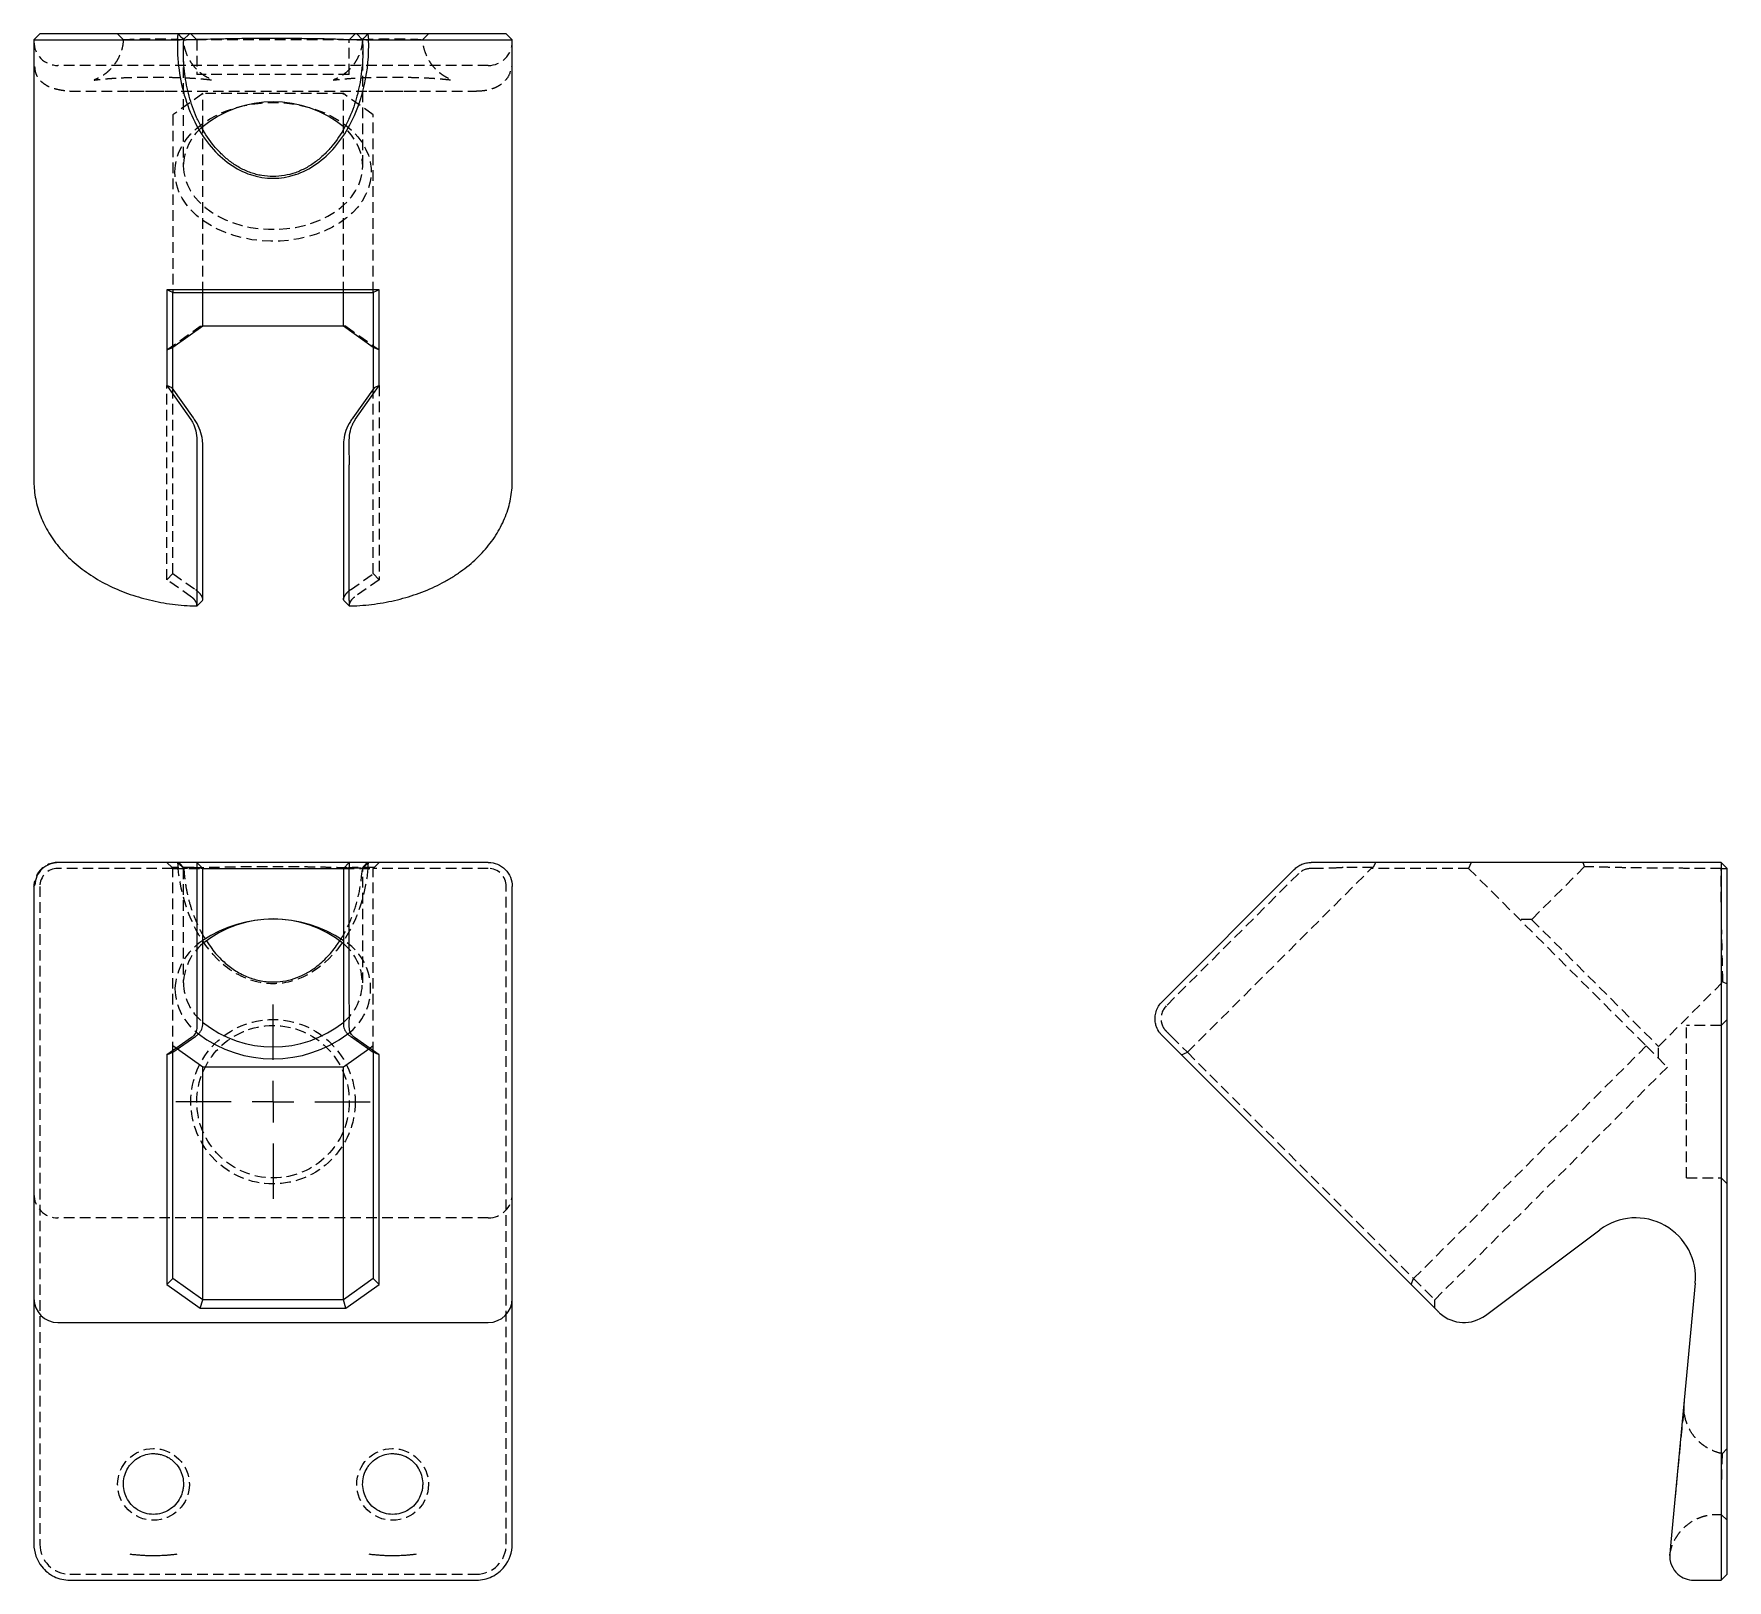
# Model space of a CAD drawing. Header units: millimetres. Extents: x 54 to 257, y 7 to 192.
import ezdxf

# ---------------------------------------------------------------- set-up
doc = ezdxf.new("R2010")
doc.units = ezdxf.units.MM
doc.linetypes.add('HIDDEN', pattern=[1.905, 1.27, -0.635])
doc.layers.add('10', color=7, linetype='Continuous')

# ---------------------------------------------------------------- blocks, each defined once
blk = doc.blocks.new('SW_CENTERMARKSYMBOL_0')
at = {"layer": '10', "color": 0}
for p, q in [((0, 5), (0, 11.62)), ((0, 0), (0, 2.5)), ((-5, 0), (-11.62, 0)), ((0, 0), (-2.5, 0)), ((0, 0), (0, -2.5)), ((0, 0), (2.5, 0)), ((5, 0), (11.62, 0)), ((0, -5), (0, -11.62))]:
    blk.add_line(p, q, dxfattribs=at)

msp = doc.modelspace()

# ---------------------------------------------------------------- linework, layer by layer
at = {"color": 7, "linetype": 'Continuous', "lineweight": 25}
for p, q in [((55.09, 192.01), (54.37, 191.3)), ((54.37, 191.3), (54.37, 166.51)), ((54.37, 191.3), (57.24, 191.3)), ((57.24, 192.01), (55.09, 192.01)), ((71.65, 192.01), (57.24, 192.01)), ((57.24, 191.3), (71.56, 191.3)), ((71.56, 191.3), (71.65, 192.01)), ((94.35, 192.01), (94.44, 191.3)), ((108.76, 192.01), (94.35, 192.01)), ((94.44, 191.3), (108.76, 191.3)), ((110.91, 192.01), (108.76, 192.01)), ((108.76, 191.3), (111.63, 191.3)), ((110.91, 192.01), (111.63, 191.3)), ((111.63, 166.51), (111.63, 191.3)), ((74.59, 180.62), (74.59, 180.93)), ((91.41, 180.62), (91.41, 180.93)), ((54.37, 166.51), (54.37, 138.55)), ((111.63, 138.55), (111.63, 166.51)), ((95.7, 161.38), (70.3, 161.38)), ((70.3, 161.38), (70.3, 149.92)), ((71.01, 161.08), (70.3, 161.38)), ((71.01, 149.52), (71.01, 161.08)), ((71.01, 161.08), (94.99, 161.08)), ((74.59, 157.02), (74.59, 161.08)), ((91.41, 157.02), (91.41, 161.08)), ((95.7, 161.38), (94.99, 161.08)), ((94.99, 161.08), (94.99, 149.52)), ((95.7, 149.92), (95.7, 161.38)), ((74.59, 157.02), (71.01, 154.49)), ((91.41, 157.02), (74.59, 157.02)), ((94.99, 154.49), (91.41, 157.02)), ((70.3, 149.92), (73.17, 145.85)), ((70.92, 149.66), (70.3, 149.92)), ((73.46, 146.06), (70.92, 149.66)), ((95.08, 149.66), (92.54, 146.06)), ((92.83, 145.85), (95.7, 149.92)), ((95.7, 149.92), (95.08, 149.66)), ((73.88, 143.41), (73.88, 142.69)), ((73.88, 142.69), (73.88, 142.23)), ((74.59, 142.23), (74.59, 142.69)), ((74.59, 142.22), (74.59, 142.23)), ((91.41, 142.69), (91.41, 142.23)), ((91.41, 142.23), (91.41, 142.22)), ((92.12, 142.69), (92.12, 143.41)), ((92.12, 142.23), (92.12, 142.69)), ((73.88, 140.2), (73.88, 124.39)), ((74.59, 124.89), (74.59, 140.7)), ((74.59, 140.7), (74.59, 140.7)), ((91.41, 140.7), (91.41, 124.89)), ((91.41, 140.7), (91.41, 140.7)), ((92.12, 124.39), (92.12, 140.2)), ((73.86, 123.54), (74.59, 124.26)), ((91.41, 124.26), (92.14, 123.54)), ((73.88, 92.86), (74.59, 92.14)), ((73.88, 92.02), (73.88, 76.2)), ((92.07, 92.86), (73.93, 92.86)), ((74.59, 92.14), (91.41, 92.14)), ((74.59, 91.51), (74.59, 91.52)), ((74.59, 75.7), (74.59, 91.51)), ((91.41, 92.14), (92.12, 92.86)), ((91.41, 91.52), (91.41, 91.51)), ((91.41, 91.51), (91.41, 75.7)), ((92.12, 76.2), (92.12, 92.02)), ((189.39, 76.2), (205.2, 92.02)), ((256.3, 92.86), (231.51, 92.86)), ((256.3, 92.86), (256.3, 90)), ((257.01, 92.14), (256.3, 92.86)), ((257.01, 90), (257.01, 92.14)), ((54.37, 90), (54.47, 90.2)), ((54.37, 90), (54.37, 62.04)), ((111.63, 62.04), (111.63, 90)), ((256.3, 90), (256.3, 11.27)), ((257.01, 11.27), (257.01, 90)), ((73.25, 71.93), (70.3, 69.84)), ((71.01, 70.14), (73.75, 72.07)), ((92.25, 72.07), (94.99, 70.14)), ((95.7, 69.84), (92.75, 71.93)), ((189.4, 72.14), (201.53, 60.02)), ((70.3, 69.84), (71.01, 70.14)), ((70.3, 69.84), (70.3, 42.35)), ((71.01, 43.06), (71.01, 70.14)), ((74.59, 68.37), (71.55, 70.52)), ((94.45, 70.52), (91.41, 68.37)), ((95.7, 69.84), (94.99, 70.14)), ((94.99, 70.14), (94.99, 43.06)), ((95.7, 42.35), (95.7, 69.84)), ((74.59, 40.53), (74.59, 68.37)), ((91.41, 68.37), (74.59, 68.37)), ((91.41, 40.53), (91.41, 68.37)), ((54.37, 62.04), (54.37, 41.15)), ((111.63, 41.15), (111.63, 62.04)), ((201.53, 60.02), (222.42, 39.13)), ((228.09, 38.66), (241.78, 48.9)), ((70.3, 42.35), (71.01, 43.06)), ((74.59, 40.53), (71.01, 43.06)), ((94.99, 43.06), (91.41, 40.53)), ((95.7, 42.35), (94.99, 43.06)), ((54.37, 41.15), (54.37, 41.03)), ((54.37, 41.03), (54.37, 40.67)), ((54.37, 40.67), (54.37, 11.27)), ((70.3, 42.35), (74.29, 39.52)), ((74.29, 39.52), (74.59, 40.53)), ((91.41, 40.53), (74.59, 40.53)), ((91.71, 39.52), (91.41, 40.53)), ((91.71, 39.52), (95.7, 42.35)), ((111.63, 41.03), (111.63, 41.15)), ((111.63, 40.67), (111.63, 41.03)), ((111.63, 11.27), (111.63, 40.67)), ((253.19, 42.5), (250.29, 11.54)), ((74.29, 39.52), (91.71, 39.52)), ((57.24, 37.81), (108.76, 37.81)), ((250.29, 11.54), (250.15, 10.11)), ((256.3, 11.27), (256.3, 6.98)), ((257.01, 7.7), (257.01, 11.27)), ((58.67, 6.98), (107.33, 6.98)), ((253, 6.98), (256.3, 6.98)), ((257.01, 7.7), (256.3, 6.98))]:
    msp.add_line(p, q, dxfattribs=at)
at = {"color": 7, "linetype": 'HIDDEN', "lineweight": 18}
for p, q in [((64.39, 192.01), (65.09, 191.31)), ((71.56, 191.3), (71.9, 191.3)), ((73.88, 191.3), (71.9, 191.3)), ((72.25, 191.29), (72.98, 192.01)), ((73.16, 192.01), (73.88, 191.3)), ((92.12, 191.3), (73.88, 191.3)), ((73.88, 191.3), (73.88, 187.15)), ((92.12, 191.3), (92.84, 192.01)), ((94.1, 191.3), (92.12, 191.3)), ((92.12, 187.15), (92.12, 191.3)), ((93.02, 192.01), (93.72, 191.31)), ((94.1, 191.3), (94.44, 191.3)), ((100.88, 191.29), (101.61, 192.01)), ((72.26, 189.91), (72.26, 176.21)), ((93.73, 176.21), (93.73, 189.91)), ((108.76, 188.22), (57.24, 188.22)), ((92.12, 187.15), (73.88, 187.15)), ((111.52, 188.11), (111.63, 188.14)), ((58.67, 185.14), (107.33, 185.14)), ((74.59, 184.86), (71.01, 182.33)), ((74.59, 180.93), (74.59, 184.86)), ((91.41, 184.86), (74.59, 184.86)), ((91.41, 180.93), (91.41, 184.86)), ((94.99, 182.33), (91.41, 184.86)), ((71.01, 182.33), (71.01, 161.08)), ((74.59, 161.08), (74.59, 180.62)), ((91.41, 161.08), (91.41, 180.62)), ((94.99, 161.08), (94.99, 182.33)), ((70.3, 154.2), (74.29, 157.02)), ((74.29, 157.02), (74.59, 157.02)), ((91.71, 157.02), (91.41, 157.02)), ((91.71, 157.02), (95.7, 154.2)), ((70.3, 154.2), (71.01, 154.49)), ((95.7, 154.2), (94.99, 154.49)), ((70.3, 126.7), (70.3, 149.92)), ((70.92, 149.66), (71.01, 149.43)), ((71.01, 149.43), (71.01, 149.52)), ((71.01, 127.42), (71.01, 149.43)), ((94.99, 149.43), (95.08, 149.66)), ((94.99, 149.52), (94.99, 149.43)), ((94.99, 127.42), (94.99, 149.43)), ((95.7, 149.92), (95.7, 126.7)), ((70.3, 126.7), (71.01, 127.42)), ((73.25, 124.62), (70.3, 126.7)), ((71.01, 127.42), (73.75, 125.48)), ((92.25, 125.48), (94.99, 127.42)), ((95.7, 126.7), (92.75, 124.62)), ((95.7, 126.7), (94.99, 127.42)), ((57.35, 92.86), (57.24, 92.86)), ((71.01, 92.14), (57.24, 92.14)), ((70.92, 92.24), (70.3, 92.86)), ((73.46, 92.24), (70.92, 92.24)), ((70.92, 92.24), (71.01, 92.14)), ((71.01, 70.14), (71.01, 92.14)), ((71.01, 92.14), (74.59, 92.14)), ((71.56, 92.86), (71.65, 92.14)), ((71.72, 92.86), (72.39, 92.14)), ((72.26, 92.15), (72.26, 78.44)), ((72.31, 92.15), (72.31, 92.14)), ((91.42, 92.14), (94.99, 92.14)), ((95.08, 92.24), (92.54, 92.24)), ((93.61, 92.14), (94.28, 92.86)), ((93.73, 78.44), (93.73, 92.14)), ((94.35, 92.14), (94.44, 92.86)), ((94.99, 92.14), (95.08, 92.24)), ((94.99, 70.14), (94.99, 92.14)), ((108.76, 92.14), (94.99, 92.14)), ((95.7, 92.86), (95.08, 92.24)), ((205.7, 91.51), (189.89, 75.7)), ((192.42, 70.14), (214.43, 92.14)), ((205.7, 91.52), (205.7, 91.51)), ((205.7, 91.51), (205.7, 91.52)), ((207.23, 92.14), (207.22, 92.14)), ((207.69, 92.14), (207.23, 92.14)), ((214.66, 92.24), (211.06, 92.24)), ((214.43, 92.14), (214.66, 92.24)), ((226.08, 92.14), (214.43, 92.14)), ((214.92, 92.86), (214.66, 92.24)), ((226.38, 92.86), (226.08, 92.14)), ((226.08, 92.14), (247.33, 70.9)), ((239.95, 92.36), (233.62, 86.03)), ((239.73, 92.86), (239.95, 92.35)), ((55.09, 90), (55.09, 11.27)), ((110.91, 11.27), (110.91, 90)), ((233.62, 86.03), (232.19, 86.03)), ((233.62, 86.03), (248.8, 70.85)), ((248.8, 70.85), (256.51, 78.57)), ((256.49, 78.56), (257.01, 78.35)), ((252.15, 64.23), (252.15, 73.36)), ((256.3, 73.36), (252.15, 73.36)), ((257.01, 74.07), (256.3, 73.36)), ((190.19, 72.36), (190.48, 72.07)), ((190.48, 72.07), (192.42, 70.14)), ((71.55, 70.52), (71.01, 70.9)), ((94.99, 70.9), (94.45, 70.52)), ((191.7, 69.84), (192.42, 70.14)), ((192.42, 70.14), (219.49, 43.06)), ((219.49, 43.06), (247.33, 70.9)), ((247.33, 70.9), (249.86, 68.37)), ((248.8, 69.42), (248.8, 70.85)), ((222.02, 40.53), (249.86, 68.37)), ((252.15, 55.11), (252.15, 64.23)), ((252.15, 55.11), (256.3, 55.11)), ((256.3, 55.11), (257.01, 54.39)), ((108.76, 50.32), (57.24, 50.32)), ((219.2, 42.35), (219.49, 43.06)), ((219.49, 43.06), (222.02, 40.53)), ((222.02, 39.52), (222.02, 40.53)), ((251.86, 27.13), (251.85, 27.14)), ((257.01, 22.72), (256.4, 22.11)), ((255.8, 14.85), (256.3, 14.85)), ((256.3, 14.85), (257.01, 14.14)), ((58.67, 7.7), (107.33, 7.7))]:
    msp.add_line(p, q, dxfattribs=at)
at = {"color": 7, "linetype": 'HIDDEN', "lineweight": 18, "flags": 128}
for points in [[(71.25, 175.49), (71.31, 176.3), (71.47, 177.09), (71.74, 177.87), (72.12, 178.63), (72.6, 179.36), (73.17, 180.05), (73.84, 180.7), (74.59, 181.3), (75.42, 181.84), (76.33, 182.33), (77.29, 182.75), (78.31, 183.11), (79.37, 183.39), (80.46, 183.61), (81.58, 183.74), (82.72, 183.8), (83.85, 183.78), (84.98, 183.68), (86.09, 183.51), (87.17, 183.26), (88.21, 182.94), (89.2, 182.55), (90.13, 182.09), (91, 181.58), (91.79, 181), (92.5, 180.38), (93.13, 179.71), (93.65, 179), (94.08, 178.25), (94.41, 177.48), (94.62, 176.7), (94.73, 175.9), (94.73, 175.09), (94.62, 174.29), (94.41, 173.51), (94.08, 172.74), (93.65, 171.99), (93.13, 171.28), (92.5, 170.61), (91.79, 169.99), (91, 169.41), (90.13, 168.89), (89.2, 168.44), (88.21, 168.05), (87.17, 167.73), (86.09, 167.48), (84.98, 167.31), (83.85, 167.21), (82.72, 167.19), (81.58, 167.25), (80.46, 167.38), (79.37, 167.6), (78.31, 167.88), (77.29, 168.24), (76.33, 168.66), (75.42, 169.15), (74.59, 169.69), (73.84, 170.29), (73.17, 170.94), (72.6, 171.63), (72.12, 172.36), (71.74, 173.12), (71.47, 173.9), (71.31, 174.69), (71.25, 175.49)], [(72.26, 176.21), (72.32, 175.44), (72.48, 174.68), (72.76, 173.94), (73.13, 173.22), (73.61, 172.53), (74.19, 171.87), (74.85, 171.27), (75.6, 170.71), (76.43, 170.21), (77.32, 169.77), (78.27, 169.4), (79.27, 169.09), (80.31, 168.86), (81.37, 168.71), (82.46, 168.63), (83.54, 168.63), (84.63, 168.71), (85.69, 168.86), (86.73, 169.09), (87.73, 169.4), (88.68, 169.77), (89.57, 170.21), (90.4, 170.71), (91.14, 171.27), (91.81, 171.87), (92.39, 172.53), (92.86, 173.22), (93.24, 173.94), (93.51, 174.68), (93.68, 175.44), (93.73, 176.21), (93.68, 176.98), (93.51, 177.74), (93.24, 178.48), (92.86, 179.2), (92.39, 179.89), (91.81, 180.55), (91.54, 180.81)]]:
    msp.add_lwpolyline(points, dxfattribs=at)
at = {"color": 7, "linetype": 'HIDDEN', "lineweight": 18}
for centre, radius in [((83, 64.23), 9.84), ((83, 64.23), 9.12), ((68.69, 18.43), 4.29), ((97.31, 18.43), 4.29)]:
    msp.add_circle(centre, radius, dxfattribs=at)
for centre, radius, start, end in [((57.24, 191.09), 2.86, 180, 270), ((108.76, 191.09), 2.86, 270, 0), ((78.57, 176.03), 6.31, 130.462, 178.3339), ((72.22, 123.15), 1.79, 44.1501, 54.9062), ((72.38, 123.53), 2.39, 44.1501, 54.9062), ((93.62, 123.53), 2.39, 125.0938, 135.8499), ((93.78, 123.15), 1.79, 125.0938, 135.8499), ((57.24, 90), 2.15, 90, 180), ((108.76, 90), 2.15, 0, 90), ((78.56, 77.38), 7.31, 122.8501, 177.3079), ((78.76, 78.17), 6.5, 129.9013, 177.6176), ((87.95, 77.76), 6.73, 306.3284, 59.0593), ((87.65, 78.44), 6.03, 309.0682, 51.4157), ((78.4, 78.03), 7.16, 182.4028, 232.6726), ((78.59, 78.63), 6.33, 181.7089, 230.4174), ((57.24, 53.18), 2.86, 180, 270), ((108.76, 53.18), 2.86, 270, 0), ((58.67, 11.27), 3.58, 180, 270), ((107.33, 11.27), 3.58, 270, 0)]:
    msp.add_arc(centre, radius, start, end, dxfattribs=at)
at = {"color": 7, "linetype": 'Continuous', "lineweight": 25}
for centre, radius, start, end in [((83, 170.43), 13.44, 50.5499, 129.3601), ((83, 72.61), 13.49, 51.4445, 128.5555), ((83, 70.99), 15.09, 56.1445, 123.8555), ((83, 84.26), 13.48, 231.2196, 308.8258), ((72.22, 73.39), 1.79, 305.0938, 315.8499), ((72.38, 74.03), 2.39, 305.0938, 315.8499), ((83, 84.25), 14.89, 233.1297, 306.8703), ((93.62, 74.03), 2.39, 224.1501, 234.9062), ((93.78, 73.39), 1.79, 224.1501, 234.9062), ((246.07, 43.17), 7.16, 354.6336, 126.7664), ((57.24, 40.67), 2.86, 180, 270), ((108.76, 40.67), 2.86, 270, 0), ((226.46, 43.18), 5.73, 225, 228.5567), ((225.52, 42.1), 4.29, 228.5567, 306.7664)]:
    msp.add_arc(centre, radius, start, end, dxfattribs=at)
at = {"color": 7, "linetype": 'HIDDEN', "lineweight": 18}
for points, knots in [([(65.07, 191.32), (65.06, 191.08), (65.02, 190.54), (64.78, 189.75), (64.45, 189.01), (64.06, 188.4), (63.65, 187.89), (63.22, 187.48), (62.78, 187.12), (62.29, 186.81), (61.86, 186.61), (61.62, 186.51), (61.58, 186.48), (61.8, 186.51), (62.28, 186.57), (63.02, 186.64), (63.92, 186.71), (64.96, 186.77), (66.15, 186.81), (67.45, 186.84), (68.82, 186.84), (70.2, 186.83), (71.5, 186.8), (72.66, 186.75), (73.64, 186.7), (74.45, 186.63), (75.1, 186.57), (75.59, 186.51), (75.81, 186.48), (75.77, 186.5), (75.53, 186.6), (75.09, 186.81), (74.59, 187.12), (74.15, 187.48), (73.72, 187.89), (73.31, 188.4), (72.92, 189.01), (72.59, 189.75), (72.35, 190.54), (72.32, 191.09), (72.3, 191.32)], [0, 0, 0, 0, 0.020028, 0.047017, 0.0703, 0.089853, 0.110359, 0.127722, 0.142943, 0.162439, 0.182502, 0.205854, 0.231386, 0.258923, 0.28886, 0.32117, 0.354922, 0.389888, 0.426108, 0.463675, 0.502577, 0.542524, 0.580828, 0.616674, 0.650107, 0.681075, 0.709528, 0.736259, 0.763012, 0.790118, 0.81623, 0.837544, 0.857045, 0.872197, 0.889523, 0.910019, 0.929565, 0.952843, 0.979828, 1, 1, 1, 1]), ([(65.1, 191.31), (65.13, 191.32), (65.18, 191.33), (65.61, 191.35), (66.13, 191.37), (66.6, 191.39), (67.14, 191.4), (67.9, 191.41), (68.91, 191.41), (69.9, 191.41), (70.62, 191.4), (71.25, 191.38), (71.87, 191.35), (72.26, 191.33), (72.24, 191.32), (72.23, 191.31)], [0, 0, 0, 0, 0.08782, 0.194746, 0.248903, 0.3046, 0.359009, 0.415246, 0.518086, 0.625403, 0.678085, 0.732375, 0.836596, 0.945616, 1, 1, 1, 1]), ([(93.7, 191.32), (93.68, 191.08), (93.65, 190.54), (93.41, 189.75), (93.08, 189.01), (92.69, 188.4), (92.28, 187.89), (91.85, 187.48), (91.41, 187.12), (90.91, 186.81), (90.48, 186.61), (90.25, 186.51), (90.21, 186.48), (90.43, 186.51), (90.91, 186.57), (91.65, 186.64), (92.54, 186.71), (93.59, 186.77), (94.78, 186.81), (96.07, 186.84), (97.45, 186.84), (98.83, 186.83), (100.13, 186.8), (101.29, 186.75), (102.27, 186.7), (103.08, 186.63), (103.73, 186.57), (104.22, 186.51), (104.44, 186.48), (104.4, 186.5), (104.15, 186.6), (103.72, 186.81), (103.22, 187.12), (102.77, 187.48), (102.35, 187.89), (101.93, 188.4), (101.55, 189.01), (101.22, 189.75), (100.98, 190.54), (100.94, 191.09), (100.93, 191.32)], [0, 0, 0, 0, 0.020028, 0.047017, 0.0703, 0.089853, 0.110359, 0.127722, 0.142943, 0.162439, 0.182502, 0.205854, 0.231386, 0.258923, 0.28886, 0.32117, 0.354922, 0.389888, 0.426108, 0.463675, 0.502577, 0.542524, 0.580828, 0.616674, 0.650107, 0.681075, 0.709528, 0.736259, 0.763012, 0.790118, 0.81623, 0.837544, 0.857045, 0.872197, 0.889523, 0.910019, 0.929565, 0.952843, 0.979828, 1, 1, 1, 1]), ([(93.73, 191.31), (93.75, 191.32), (93.8, 191.33), (94.24, 191.35), (94.76, 191.37), (95.23, 191.39), (95.77, 191.4), (96.52, 191.41), (97.54, 191.41), (98.53, 191.41), (99.24, 191.4), (99.88, 191.38), (100.5, 191.35), (100.89, 191.33), (100.86, 191.32), (100.85, 191.31)], [0, 0, 0, 0, 0.08782, 0.194746, 0.2489029, 0.3045996, 0.3590088, 0.4152458, 0.5180859, 0.6254031, 0.678085, 0.7323754, 0.8365961, 0.9456158, 1, 1, 1, 1]), ([(54.46, 188.11), (54.48, 187.88), (54.52, 187.42), (54.81, 186.8), (55.23, 186.3), (55.78, 185.9), (56.43, 185.59), (57.16, 185.38), (57.93, 185.24), (58.42, 185.2), (58.67, 185.18)], [0, 0, 0, 0, 0.1169651, 0.2330664, 0.3529681, 0.4781437, 0.6078554, 0.7398938, 0.8712751, 1, 1, 1, 1]), ([(107.33, 185.18), (107.69, 185.19), (108.24, 185.21), (109, 185.38), (109.64, 185.6), (110.29, 185.96), (110.9, 186.49), (111.38, 187.22), (111.49, 187.81), (111.54, 188.11)], [0, 0, 0, 0, 0.18244, 0.285512, 0.401762, 0.53185, 0.67546, 0.832007, 1, 1, 1, 1]), ([(58.67, 185.15), (58.67, 185.15), (58.67, 185.14), (58.67, 185.17), (58.67, 185.18)], [0, 0, 0, 0, 0.749626, 1, 1, 1, 1]), ([(65.84, 185.15), (65.99, 185.15), (66.31, 185.15), (66.79, 185.14), (67.26, 185.14), (67.74, 185.14), (68.21, 185.14), (68.53, 185.14), (68.69, 185.14)], [0, 0, 0, 0, 0.168237, 0.335283, 0.501552, 0.66747, 0.833471, 1, 1, 1, 1]), ([(68.69, 185.14), (68.82, 185.14), (69.09, 185.14), (69.5, 185.14), (69.91, 185.14), (70.31, 185.14), (70.72, 185.14), (71.13, 185.15), (71.4, 185.15), (71.54, 185.15)], [0, 0, 0, 0, 0.142764, 0.285108, 0.427307, 0.569632, 0.712349, 0.85572, 1, 1, 1, 1]), ([(94.46, 185.15), (94.62, 185.15), (94.94, 185.15), (95.41, 185.14), (95.89, 185.14), (96.36, 185.14), (96.84, 185.14), (97.15, 185.14), (97.31, 185.14)], [0, 0, 0, 0, 0.168237, 0.335283, 0.501552, 0.66747, 0.833471, 1, 1, 1, 1]), ([(97.31, 185.14), (97.45, 185.14), (97.72, 185.14), (98.13, 185.14), (98.53, 185.14), (98.94, 185.14), (99.35, 185.14), (99.76, 185.15), (100.03, 185.15), (100.16, 185.15)], [0, 0, 0, 0, 0.142764, 0.285108, 0.427307, 0.569632, 0.712349, 0.85572, 1, 1, 1, 1]), ([(57.24, 92.86), (56.38, 92.86), (54.9, 92.14), (54.37, 90.64), (54.37, 90)], [0, 0, 0, 0, 0.571429, 1, 1, 1, 1]), ([(94.35, 92.14), (94.15, 90.02), (92.63, 83.79), (87.15, 78.22), (80.52, 78.24), (74.6, 81.89), (72.06, 87.89), (71.65, 92.14)], [1.705192, 1.705192, 1.705192, 1.705192, 2.115592, 2.936393, 3.346793, 3.757193, 4.577994, 4.577994, 4.577994, 4.577994]), ([(72.31, 92.14), (72.37, 91.5), (72.48, 90.33), (72.82, 88.66), (73.26, 87.12), (73.85, 85.62), (74.43, 84.39), (74.89, 83.71), (75.05, 83.49)], [0, 0, 0, 0, 0.211899, 0.383926, 0.555933, 0.733348, 0.910713, 1, 1, 1, 1]), ([(93.73, 92.14), (93.73, 92.14), (93.76, 92.15), (93.67, 92.15), (93.43, 92.16), (93.06, 92.18), (92.56, 92.19), (91.84, 92.21), (90.87, 92.23), (89.65, 92.27), (88.29, 92.3), (86.96, 92.32), (85.58, 92.34), (84.22, 92.35), (82.81, 92.36), (81.44, 92.35), (80.12, 92.33), (78.78, 92.32), (77.45, 92.29), (76.33, 92.27), (75.48, 92.24), (74.6, 92.22), (73.83, 92.2), (73.19, 92.18), (72.77, 92.16), (72.51, 92.15), (72.42, 92.15), (72.4, 92.15)], [0, 0, 0, 0, 0.00004, 0.053988, 0.096905, 0.139818, 0.184073, 0.228315, 0.282027, 0.336931, 0.380346, 0.424874, 0.460666, 0.497461, 0.533277, 0.570222, 0.604672, 0.640029, 0.684929, 0.731122, 0.76123, 0.791345, 0.853214, 0.893875, 0.934543, 0.97636, 1, 1, 1, 1]), ([(74.55, 92.14), (74.5, 92.15), (74.41, 92.16), (74.14, 92.18), (73.97, 92.2), (73.75, 92.22)], [0, 0, 0, 0, 0.5, 0.5, 1, 1, 1, 1]), ([(90.99, 83.5), (91.09, 83.66), (91.44, 84.18), (92.12, 85.5), (92.88, 87.43), (93.46, 89.8), (93.61, 91.36), (93.69, 92.14)], [0, 0, 0, 0, 0.063224, 0.202078, 0.487386, 0.74191, 1, 1, 1, 1]), ([(92.25, 92.22), (92.03, 92.2), (91.86, 92.18), (91.59, 92.16), (91.5, 92.15), (91.45, 92.14)], [0, 0, 0, 0, 0.5, 0.5, 1, 1, 1, 1]), ([(210.63, 92.22), (210.3, 92.2), (209.94, 92.18), (209.19, 92.16), (208.8, 92.15), (208.41, 92.14)], [0, 0, 0, 0, 0.5, 0.5, 1, 1, 1, 1]), ([(256.3, 92.14), (255.84, 92.14), (254.68, 92.14), (252.98, 92.15), (251.2, 92.16), (249.57, 92.18), (247.96, 92.19), (246.28, 92.21), (244.58, 92.23), (243.04, 92.27), (241.8, 92.3), (240.93, 92.32), (240.33, 92.34), (239.99, 92.35), (239.97, 92.35), (239.95, 92.35)], [0, 0, 0, 0, 0.063965, 0.159469, 0.235445, 0.311414, 0.389758, 0.468079, 0.563164, 0.660361, 0.737217, 0.816045, 0.879406, 0.944546, 1, 1, 1, 1]), ([(256.51, 78.57), (256.51, 78.58), (256.5, 78.61), (256.49, 78.93), (256.48, 79.46), (256.46, 80.27), (256.44, 81.41), (256.41, 82.72), (256.38, 83.98), (256.34, 85.49), (256.32, 87.43), (256.31, 89.8), (256.3, 91.36), (256.3, 92.14)], [0, 0, 0, 0, 0.061923, 0.136221, 0.205879, 0.277146, 0.377493, 0.480705, 0.547731, 0.614769, 0.752514, 0.875396, 1, 1, 1, 1]), ([(251.85, 27.15), (251.84, 27.12), (251.83, 27.07), (251.79, 26.84), (251.75, 26.49), (251.69, 26.01), (251.63, 25.42), (251.55, 24.72), (251.47, 23.92), (251.38, 23.04), (251.29, 22.08), (251.19, 21.06), (251.08, 19.99), (250.98, 18.88), (250.88, 17.82), (250.81, 17.13), (250.78, 16.82)], [0, 0, 0, 0, 0.0680583, 0.1366154, 0.2057189, 0.2755253, 0.3461509, 0.4175982, 0.489794, 0.5626324, 0.6360218, 0.7099355, 0.7844557, 0.8596621, 0.9355211, 1, 1, 1, 1]), ([(251.85, 27.16), (251.84, 27.17), (251.83, 27.19), (251.8, 27.01), (251.74, 26.6), (251.66, 25.93), (251.57, 25.04), (251.45, 23.95), (251.35, 22.86), (251.28, 22.1), (251.25, 21.8)], [0, 0, 0, 0, 0.041038, 0.178956, 0.319241, 0.462172, 0.607669, 0.755603, 0.90594, 1, 1, 1, 1]), ([(251.86, 28.25), (251.84, 28.05), (251.81, 27.63), (251.81, 26.93), (251.81, 26.57)], [0, 0, 0, 0, 0.488239, 1, 1, 1, 1]), ([(256.42, 22.13), (256.34, 22.14), (255.88, 22.23), (255.15, 22.51), (254.33, 22.98), (253.71, 23.47), (253.16, 24.03), (252.61, 24.79), (252.21, 25.62), (251.96, 26.44), (251.9, 26.89), (251.86, 27.13)], [0, 0, 0, 0, 0.0329564, 0.1933016, 0.3226572, 0.4209835, 0.5192491, 0.6485849, 0.8087737, 0.9005224, 1, 1, 1, 1]), ([(256.41, 22.1), (256.41, 22.1), (256.41, 22.16), (256.41, 21.95), (256.4, 21.58), (256.38, 21.09), (256.35, 20.29), (256.32, 19.12), (256.3, 17.91), (256.3, 17.19), (256.3, 16.85)], [0, 0, 0, 0, 0.02782, 0.192929, 0.27398, 0.357507, 0.517852, 0.685579, 0.85299, 1, 1, 1, 1]), ([(250.15, 9.92), (250.17, 10.05), (250.21, 10.38), (250.4, 11.06), (250.74, 11.84), (251.2, 12.54), (251.67, 13.1), (252.26, 13.65), (252.93, 14.1), (253.63, 14.43), (254.28, 14.66), (255.02, 14.82), (255.54, 14.84), (255.81, 14.85)], [0, 0, 0, 0, 0.0461, 0.124161, 0.256271, 0.356673, 0.430135, 0.523992, 0.65014, 0.725454, 0.808887, 0.900404, 1, 1, 1, 1])]:
    msp.add_open_spline(points, degree=3, knots=knots, dxfattribs=at)
at = {"color": 7, "linetype": 'Continuous', "lineweight": 25}
for points, knots in [([(71.56, 191.3), (71.49, 188.9), (72.14, 184.03), (75.32, 178.06), (80.19, 174.59), (85.8, 174.59), (89.86, 177.48), (93.48, 182.82), (94.55, 187.69), (94.44, 191.3)], [-1.61358, -1.61358, -1.61358, -1.61358, -1.153739, -0.692243, -0.230748, 0.230748, 0.692243, 0.922991, 1.61358, 1.61358, 1.61358, 1.61358]), ([(94.35, 192.01), (94.15, 192.01), (92.63, 192.01), (87.15, 192.01), (80.52, 192.01), (74.6, 192.01), (72.06, 192.01), (71.65, 192.01)], [1.705192, 1.705192, 1.705192, 1.705192, 2.115592, 2.936393, 3.346793, 3.757193, 4.577994, 4.577994, 4.577994, 4.577994]), ([(93.69, 191.3), (93.75, 190.39), (93.75, 189.48), (93.66, 188.12), (93.62, 187.67), (93.5, 186.77), (93.43, 186.32), (93.17, 185), (92.94, 184.13), (92.5, 182.86), (92.33, 182.44), (91.97, 181.61), (91.77, 181.2), (91.12, 180.01), (90.61, 179.25), (89.74, 178.21), (89.43, 177.87), (88.77, 177.25), (88.43, 176.95), (87.7, 176.42), (87.32, 176.17), (86.51, 175.74), (86.1, 175.55), (85.24, 175.25), (84.81, 175.14), (83.9, 174.98), (83.45, 174.94), (82.55, 174.94), (82.09, 174.98), (81.42, 175.1), (81.19, 175.14), (80.75, 175.26), (80.54, 175.33), (79.9, 175.55), (79.48, 175.74), (78.68, 176.17), (78.29, 176.42), (77.57, 176.96), (77.22, 177.25), (76.57, 177.87), (76.25, 178.21), (75.38, 179.26), (74.88, 180.01), (74.24, 181.2), (74.04, 181.6), (73.67, 182.44), (73.5, 182.86), (73.06, 184.14), (72.82, 185.01), (72.48, 186.77), (72.36, 187.67), (72.25, 189.48), (72.25, 190.39), (72.31, 191.3)], [0, 0, 0, 0, 0.0625, 0.0625, 0.09375, 0.09375, 0.125, 0.125, 0.1875, 0.1875, 0.21875, 0.21875, 0.25, 0.25, 0.3125, 0.3125, 0.34375, 0.34375, 0.375, 0.375, 0.40625, 0.40625, 0.4375, 0.4375, 0.46875, 0.46875, 0.5, 0.5, 0.53125, 0.53125, 0.546875, 0.546875, 0.5625, 0.5625, 0.59375, 0.59375, 0.625, 0.625, 0.65625, 0.65625, 0.6875, 0.6875, 0.75, 0.75, 0.78125, 0.78125, 0.8125, 0.8125, 0.875, 0.875, 0.9375, 0.9375, 1, 1, 1, 1]), ([(72.31, 191.3), (72.36, 191.3), (72.46, 191.31), (72.74, 191.32), (72.93, 191.33), (73.4, 191.35), (73.68, 191.36), (74.34, 191.38), (74.73, 191.39), (75.61, 191.4), (76.1, 191.41), (76.94, 191.43), (77.24, 191.44), (77.85, 191.45), (78.17, 191.46), (78.83, 191.47), (79.18, 191.48), (79.9, 191.49), (80.27, 191.49), (81.03, 191.5), (81.41, 191.5), (82.19, 191.51), (82.58, 191.51), (83.78, 191.51), (84.56, 191.5), (85.7, 191.49), (86.08, 191.48), (86.79, 191.48), (87.14, 191.47), (87.81, 191.47), (88.13, 191.46), (88.75, 191.45), (89.04, 191.44), (89.59, 191.43), (89.86, 191.43), (90.36, 191.41), (90.6, 191.4), (91.27, 191.38), (91.65, 191.36), (92.32, 191.34), (92.6, 191.33), (93.08, 191.31), (93.26, 191.31), (93.54, 191.3), (93.64, 191.3), (93.69, 191.3)], [0, 0, 0, 0, 0.0625, 0.0625, 0.125, 0.125, 0.1875, 0.1875, 0.25, 0.25, 0.3125, 0.3125, 0.34375, 0.34375, 0.375, 0.375, 0.40625, 0.40625, 0.4375, 0.4375, 0.46875, 0.46875, 0.5, 0.5, 0.5625, 0.5625, 0.59375, 0.59375, 0.625, 0.625, 0.65625, 0.65625, 0.6875, 0.6875, 0.71875, 0.71875, 0.75, 0.75, 0.8125, 0.8125, 0.875, 0.875, 0.9375, 0.9375, 1, 1, 1, 1]), ([(74.55, 143.41), (74.5, 143.8), (74.41, 144.19), (74.14, 144.94), (73.97, 145.3), (73.75, 145.63)], [0, 0, 0, 0, 0.5, 0.5, 1, 1, 1, 1]), ([(92.25, 145.63), (92.03, 145.3), (91.86, 144.94), (91.59, 144.19), (91.5, 143.8), (91.45, 143.41)], [0, 0, 0, 0, 0.5, 0.5, 1, 1, 1, 1]), ([(73.88, 142.22), (73.88, 142.03), (73.87, 141.85), (73.87, 141.48), (73.87, 141.3), (73.87, 140.95), (73.87, 140.79), (73.87, 140.48), (73.88, 140.33), (73.88, 140.2)], [0, 0, 0, 0, 0.25, 0.25, 0.5, 0.5, 0.75, 0.75, 1, 1, 1, 1]), ([(92.12, 140.2), (92.12, 140.34), (92.13, 140.48), (92.13, 140.79), (92.13, 140.96), (92.13, 141.3), (92.13, 141.48), (92.12, 141.84), (92.12, 142.03), (92.12, 142.22)], [0, 0, 0, 0, 0.25, 0.25, 0.5, 0.5, 0.75, 0.75, 1, 1, 1, 1]), ([(54.37, 138.55), (54.38, 138.34), (54.39, 137.77), (54.48, 136.85), (54.69, 135.8), (54.99, 134.77), (55.39, 133.76), (55.88, 132.77), (56.46, 131.81), (57.13, 130.88), (57.89, 129.99), (58.73, 129.14), (59.65, 128.34), (60.65, 127.59), (61.72, 126.89), (62.84, 126.25), (64.03, 125.67), (65.27, 125.16), (66.55, 124.72), (67.87, 124.34), (69.23, 124.04), (70.6, 123.8), (72, 123.64), (73.09, 123.57), (73.72, 123.56), (73.87, 123.55)], [0, 0, 0, 0, 0.026589, 0.070355, 0.114135, 0.158022, 0.202104, 0.246452, 0.291117, 0.336122, 0.381467, 0.427128, 0.473067, 0.519233, 0.565574, 0.612038, 0.658582, 0.705172, 0.751777, 0.798381, 0.844975, 0.891557, 0.938129, 0.984695, 1, 1, 1, 1]), ([(92.13, 123.55), (92.32, 123.56), (92.97, 123.57), (94.1, 123.65), (95.49, 123.82), (96.87, 124.06), (98.22, 124.37), (99.54, 124.75), (100.83, 125.2), (102.07, 125.72), (103.26, 126.3), (104.39, 126.95), (105.46, 127.66), (106.46, 128.43), (107.39, 129.25), (108.23, 130.13), (108.99, 131.04), (109.66, 132), (110.24, 132.99), (110.72, 134), (111.1, 135.04), (111.38, 136.09), (111.56, 137.16), (111.62, 137.98), (111.63, 138.44), (111.63, 138.55)], [0, 0, 0, 0, 0.0184724, 0.0650514, 0.1116576, 0.1582921, 0.2049623, 0.2516732, 0.298427, 0.3452214, 0.3920482, 0.4388871, 0.4857073, 0.5324701, 0.5791259, 0.6256166, 0.6718796, 0.7178544, 0.7634903, 0.8087551, 0.8536415, 0.8981695, 0.9423871, 0.9863654, 1, 1, 1, 1]), ([(73.88, 124.39), (73.87, 124.19), (73.87, 123.79), (73.87, 123.54), (73.87, 123.57), (73.87, 123.58)], [0, 0, 0, 0, 0.428395, 0.857301, 1, 1, 1, 1]), ([(74.59, 124.28), (74.59, 124.27), (74.59, 124.26), (74.59, 124.4), (74.59, 124.7), (74.59, 124.89)], [0, 0, 0, 0, 0.07967, 0.438783, 1, 1, 1, 1]), ([(91.41, 124.89), (91.41, 124.76), (91.41, 124.51), (91.41, 124.29), (91.41, 124.31), (91.41, 124.31)], [0, 0, 0, 0, 0.3579101, 0.7162385, 1, 1, 1, 1]), ([(92.13, 123.59), (92.13, 123.58), (92.13, 123.55), (92.13, 123.81), (92.13, 124.2), (92.12, 124.39)], [0, 0, 0, 0, 0.1770332, 0.6059917, 1, 1, 1, 1]), ([(57.35, 92.86), (56.99, 92.82), (56.27, 92.74), (55.33, 92.13), (54.65, 91.24), (54.53, 90.52), (54.47, 90.16)], [0, 0, 0, 0, 0.249561, 0.499369, 0.749163, 1, 1, 1, 1]), ([(73.88, 92.86), (73.32, 92.86), (72.21, 92.86), (70.58, 92.86), (68.98, 92.86), (67.43, 92.86), (65.95, 92.86), (64.55, 92.86), (63.25, 92.86), (61.9, 92.86), (60.59, 92.86), (59.39, 92.86), (58.44, 92.86), (57.76, 92.86), (57.4, 92.86), (57.36, 92.86), (57.35, 92.86)], [0, 0, 0, 0, 0.055654, 0.111963, 0.169412, 0.228356, 0.289147, 0.351962, 0.416967, 0.484159, 0.577064, 0.673601, 0.77308, 0.874995, 0.978671, 1, 1, 1, 1]), ([(73.88, 92.86), (73.88, 92.86), (73.87, 92.84), (73.87, 92.76), (73.87, 92.71), (73.87, 92.57), (73.87, 92.48), (73.87, 92.27), (73.88, 92.15), (73.88, 92.02)], [0, 0, 0, 0, 0.25, 0.25, 0.5, 0.5, 0.75, 0.75, 1, 1, 1, 1]), ([(92.12, 92.02), (92.12, 92.15), (92.13, 92.27), (92.13, 92.48), (92.13, 92.57), (92.13, 92.71), (92.13, 92.76), (92.12, 92.84), (92.12, 92.86), (92.12, 92.86)], [0, 0, 0, 0, 0.25, 0.25, 0.5, 0.5, 0.75, 0.75, 1, 1, 1, 1]), ([(108.76, 92.86), (108.76, 92.86), (108.76, 92.86), (108.74, 92.86), (108.69, 92.86), (108.6, 92.86), (108.41, 92.86), (108.07, 92.86), (107.54, 92.86), (106.89, 92.86), (106.11, 92.86), (105.1, 92.86), (104.03, 92.86), (102.75, 92.86), (101.75, 92.86), (100.84, 92.86), (100.13, 92.86), (99.29, 92.86), (98.59, 92.86), (97.93, 92.86), (97.31, 92.86), (96.68, 92.86), (96.04, 92.86), (95.4, 92.86), (94.75, 92.86), (94.1, 92.86), (93.44, 92.86), (92.79, 92.86), (92.34, 92.86), (92.12, 92.86)], [0, 0, 0, 0, 0.017979, 0.041446, 0.070379, 0.104733, 0.144433, 0.222441, 0.286219, 0.344673, 0.42301, 0.478523, 0.552953, 0.614966, 0.674971, 0.690737, 0.732976, 0.761445, 0.789101, 0.811064, 0.832774, 0.85425, 0.875513, 0.896587, 0.917495, 0.938262, 0.958916, 0.979485, 1, 1, 1, 1]), ([(108.76, 92.86), (109.14, 92.86), (109.51, 92.78), (110.21, 92.5), (110.52, 92.29), (111.05, 91.76), (111.26, 91.44), (111.55, 90.75), (111.63, 90.37), (111.63, 90)], [0, 0, 0, 0, 0.25, 0.25, 0.5, 0.5, 0.75, 0.75, 1, 1, 1, 1]), ([(205.2, 92.02), (205.34, 92.15), (205.48, 92.27), (205.79, 92.48), (205.96, 92.57), (206.3, 92.71), (206.48, 92.76), (206.84, 92.84), (207.03, 92.86), (207.22, 92.86)], [0, 0, 0, 0, 0.25, 0.25, 0.5, 0.5, 0.75, 0.75, 1, 1, 1, 1]), ([(231.51, 92.86), (231.32, 92.86), (230.87, 92.86), (230.11, 92.86), (229.18, 92.86), (228.08, 92.86), (226.45, 92.86), (224.53, 92.86), (222.44, 92.86), (220.38, 92.86), (218.46, 92.86), (216.46, 92.86), (214.69, 92.86), (213.01, 92.86), (211.91, 92.86), (211.03, 92.86), (210.42, 92.86), (209.79, 92.86), (209.32, 92.86), (208.93, 92.86), (208.6, 92.86), (208.31, 92.86), (208.05, 92.86), (207.82, 92.86), (207.63, 92.86), (207.47, 92.86), (207.36, 92.86), (207.27, 92.86), (207.24, 92.86), (207.23, 92.86)], [0, 0, 0, 0, 0.017979, 0.041446, 0.070379, 0.104733, 0.144433, 0.222441, 0.286219, 0.344673, 0.42301, 0.478523, 0.552953, 0.614966, 0.674971, 0.690737, 0.732976, 0.761445, 0.789101, 0.811064, 0.832774, 0.85425, 0.875513, 0.896587, 0.917495, 0.938262, 0.958916, 0.979485, 1, 1, 1, 1]), ([(75.05, 83.49), (75.24, 83.17), (75.79, 82.3), (76.86, 81.15), (78.21, 80.05), (79.62, 79.25), (81.17, 78.72), (82.71, 78.52), (84.19, 78.61), (85.52, 78.93), (86.78, 79.46), (88.08, 80.26), (89.4, 81.41), (90.39, 82.57), (90.86, 83.31), (90.99, 83.5)], [0, 0, 0, 0, 0.05697, 0.157988, 0.239405, 0.322969, 0.404515, 0.48932, 0.559092, 0.631044, 0.698502, 0.76752, 0.864697, 0.964651, 1, 1, 1, 1]), ([(73.88, 76.2), (73.88, 76.04), (73.87, 75.85), (73.87, 75.45), (73.87, 75.23), (73.87, 74.79), (73.87, 74.55), (73.87, 74.08), (73.88, 73.85), (73.88, 73.62)], [0, 0, 0, 0, 0.25, 0.25, 0.5, 0.5, 0.75, 0.75, 1, 1, 1, 1]), ([(92.12, 73.62), (92.12, 73.85), (92.13, 74.08), (92.13, 74.55), (92.13, 74.78), (92.13, 75.23), (92.13, 75.45), (92.13, 75.85), (92.12, 76.04), (92.12, 76.2)], [0, 0, 0, 0, 0.25, 0.25, 0.5, 0.5, 0.75, 0.75, 1, 1, 1, 1]), ([(188.61, 73.62), (188.56, 73.85), (188.54, 74.08), (188.57, 74.55), (188.61, 74.78), (188.74, 75.23), (188.84, 75.45), (189.08, 75.85), (189.22, 76.04), (189.39, 76.2)], [0, 0, 0, 0, 0.25, 0.25, 0.5, 0.5, 0.75, 0.75, 1, 1, 1, 1]), ([(65.47, 16.85), (65.34, 17.13), (65.24, 17.42), (65.11, 18.02), (65.08, 18.34), (65.11, 18.95), (65.16, 19.26), (65.34, 19.85), (65.47, 20.12), (65.71, 20.52), (65.8, 20.65), (65.99, 20.89), (66.09, 21), (66.42, 21.32), (66.66, 21.51), (67.2, 21.81), (67.48, 21.93), (68.08, 22.09), (68.38, 22.12), (68.84, 22.12), (69, 22.11), (69.3, 22.07), (69.45, 22.04), (69.9, 21.93), (70.19, 21.81), (70.58, 21.58), (70.71, 21.5), (70.96, 21.31), (71.07, 21.21), (71.4, 20.89), (71.59, 20.65), (71.83, 20.25), (71.9, 20.11), (72.03, 19.83), (72.08, 19.69), (72.21, 19.25), (72.26, 18.94), (72.28, 18.49), (72.28, 18.33), (72.25, 18.03), (72.23, 17.87), (72.13, 17.42), (72.03, 17.13), (71.9, 16.85)], [0, 0, 0, 0, 0.0625, 0.0625, 0.125, 0.125, 0.1875, 0.1875, 0.25, 0.25, 0.28125, 0.28125, 0.3125, 0.3125, 0.375, 0.375, 0.4375, 0.4375, 0.5, 0.5, 0.53125, 0.53125, 0.5625, 0.5625, 0.625, 0.625, 0.65625, 0.65625, 0.6875, 0.6875, 0.75, 0.75, 0.78125, 0.78125, 0.8125, 0.8125, 0.875, 0.875, 0.90625, 0.90625, 0.9375, 0.9375, 1, 1, 1, 1]), ([(94.1, 16.85), (93.97, 17.13), (93.87, 17.42), (93.74, 18.02), (93.71, 18.34), (93.74, 18.95), (93.79, 19.26), (93.97, 19.85), (94.09, 20.12), (94.33, 20.52), (94.42, 20.65), (94.61, 20.89), (94.72, 21), (95.04, 21.32), (95.29, 21.51), (95.82, 21.81), (96.11, 21.93), (96.7, 22.09), (97.01, 22.12), (97.47, 22.12), (97.62, 22.11), (97.93, 22.07), (98.08, 22.04), (98.52, 21.93), (98.81, 21.81), (99.21, 21.58), (99.34, 21.5), (99.58, 21.31), (99.7, 21.21), (100.03, 20.89), (100.22, 20.65), (100.46, 20.25), (100.53, 20.11), (100.65, 19.83), (100.71, 19.69), (100.84, 19.25), (100.89, 18.94), (100.91, 18.49), (100.9, 18.33), (100.88, 18.03), (100.86, 17.87), (100.76, 17.42), (100.66, 17.13), (100.52, 16.85)], [0, 0, 0, 0, 0.0625, 0.0625, 0.125, 0.125, 0.1875, 0.1875, 0.25, 0.25, 0.28125, 0.28125, 0.3125, 0.3125, 0.375, 0.375, 0.4375, 0.4375, 0.5, 0.5, 0.53125, 0.53125, 0.5625, 0.5625, 0.625, 0.625, 0.65625, 0.65625, 0.6875, 0.6875, 0.75, 0.75, 0.78125, 0.78125, 0.8125, 0.8125, 0.875, 0.875, 0.90625, 0.90625, 0.9375, 0.9375, 1, 1, 1, 1]), ([(68.69, 14.85), (68.02, 14.85), (67.36, 15.04), (66.51, 15.57), (66.25, 15.78), (65.81, 16.28), (65.62, 16.55), (65.47, 16.85)], [0, 0, 0, 0, 0.5, 0.5, 0.75, 0.75, 1, 1, 1, 1]), ([(71.9, 16.85), (71.75, 16.55), (71.56, 16.28), (71.12, 15.78), (70.86, 15.57), (70.01, 15.04), (69.35, 14.85), (68.69, 14.85)], [0, 0, 0, 0, 0.25, 0.25, 0.5, 0.5, 1, 1, 1, 1]), ([(97.31, 14.85), (96.65, 14.85), (95.99, 15.04), (95.14, 15.57), (94.88, 15.78), (94.43, 16.28), (94.25, 16.55), (94.1, 16.85)], [0, 0, 0, 0, 0.5, 0.5, 0.75, 0.75, 1, 1, 1, 1]), ([(100.52, 16.85), (100.38, 16.55), (100.19, 16.28), (99.74, 15.78), (99.49, 15.57), (98.64, 15.04), (97.98, 14.85), (97.31, 14.85)], [0, 0, 0, 0, 0.25, 0.25, 0.5, 0.5, 1, 1, 1, 1]), ([(54.37, 11.27), (54.37, 10.31), (54.94, 8.71), (56.74, 7.27), (58.02, 6.98), (58.67, 6.98)], [0, 0, 0, 0, 0.673198, 1.121997, 1.570796, 1.570796, 1.570796, 1.570796]), ([(107.33, 6.98), (107.97, 6.98), (109.26, 7.27), (111.06, 8.71), (111.63, 10.31), (111.63, 11.27)], [-1.570796, -1.570796, -1.570796, -1.570796, -1.121997, -0.673198, 0, 0, 0, 0]), ([(65.84, 10.11), (65.99, 10.09), (66.31, 10.05), (66.79, 10.01), (67.26, 9.97), (67.74, 9.94), (68.21, 9.93), (68.53, 9.93), (68.69, 9.92)], [0, 0, 0, 0, 0.168237, 0.335283, 0.501552, 0.66747, 0.833471, 1, 1, 1, 1]), ([(68.69, 9.92), (68.82, 9.92), (69.09, 9.93), (69.5, 9.94), (69.91, 9.96), (70.31, 9.98), (70.72, 10.02), (71.13, 10.06), (71.4, 10.09), (71.54, 10.11)], [0, 0, 0, 0, 0.142764, 0.285108, 0.427307, 0.569632, 0.712349, 0.85572, 1, 1, 1, 1]), ([(94.46, 10.11), (94.62, 10.09), (94.94, 10.05), (95.41, 10.01), (95.89, 9.97), (96.36, 9.94), (96.84, 9.93), (97.15, 9.93), (97.31, 9.92)], [0, 0, 0, 0, 0.168237, 0.335283, 0.501552, 0.66747, 0.833471, 1, 1, 1, 1]), ([(97.31, 9.92), (97.45, 9.92), (97.72, 9.93), (98.13, 9.94), (98.53, 9.96), (98.94, 9.98), (99.35, 10.02), (99.76, 10.06), (100.03, 10.09), (100.16, 10.11)], [0, 0, 0, 0, 0.142764, 0.285108, 0.427307, 0.569632, 0.712349, 0.85572, 1, 1, 1, 1]), ([(250.15, 10.11), (250.07, 9.21), (250.73, 7.57), (252.32, 6.98), (253, 6.98)], [0, 0, 0, 0, 0.571429, 1, 1, 1, 1])]:
    msp.add_open_spline(points, degree=3, knots=knots, dxfattribs=at)
for points in [[(72.31, 191.3), (72.06, 191.3), (71.81, 191.3), (71.56, 191.3)], [(71.65, 192.01), (71.87, 191.78), (72.09, 191.54), (72.31, 191.3)], [(93.69, 191.3), (93.91, 191.54), (94.13, 191.78), (94.35, 192.01)], [(94.44, 191.3), (94.19, 191.3), (93.94, 191.3), (93.69, 191.3)], [(73.75, 145.63), (73.65, 145.78), (73.56, 145.93), (73.46, 146.06)], [(92.54, 146.06), (92.44, 145.93), (92.35, 145.78), (92.25, 145.63)], [(73.17, 145.85), (73.25, 145.73), (73.33, 145.6), (73.41, 145.46)], [(73.41, 145.46), (73.7, 144.88), (73.88, 144.15), (73.88, 143.41)], [(92.12, 143.41), (92.12, 144.15), (92.3, 144.88), (92.59, 145.46)], [(92.59, 145.46), (92.66, 145.6), (92.75, 145.73), (92.83, 145.85)], [(73.88, 142.23), (73.88, 142.23), (73.88, 142.22), (73.88, 142.22)], [(74.59, 142.69), (74.59, 142.93), (74.58, 143.17), (74.55, 143.41)], [(74.59, 140.7), (74.59, 141.1), (74.59, 141.66), (74.59, 142.22)], [(91.45, 143.41), (91.42, 143.17), (91.41, 142.93), (91.41, 142.69)], [(91.41, 142.22), (91.41, 141.66), (91.41, 141.1), (91.41, 140.7)], [(92.12, 142.22), (92.12, 142.22), (92.12, 142.23), (92.12, 142.23)], [(73.88, 92.86), (73.88, 92.86), (73.88, 92.86), (73.88, 92.86)], [(74.59, 91.52), (74.59, 91.91), (74.59, 92.14), (74.59, 92.14)], [(91.41, 92.14), (91.41, 92.14), (91.41, 91.91), (91.41, 91.52)], [(92.12, 92.86), (92.12, 92.86), (92.12, 92.86), (92.12, 92.86)], [(207.22, 92.86), (207.22, 92.86), (207.23, 92.86), (207.23, 92.86)], [(74.59, 73.76), (74.59, 74.45), (74.59, 75.2), (74.59, 75.7)], [(91.41, 75.7), (91.41, 75.2), (91.41, 74.45), (91.41, 73.76)], [(73.88, 73.18), (73.88, 72.93), (73.83, 72.7), (73.74, 72.49)], [(73.88, 73.62), (73.88, 73.47), (73.88, 73.32), (73.88, 73.18)], [(74.4, 72.77), (74.49, 72.96), (74.55, 73.18), (74.58, 73.43)], [(74.58, 73.43), (74.59, 73.54), (74.59, 73.65), (74.59, 73.76)], [(91.41, 73.76), (91.41, 73.65), (91.41, 73.54), (91.42, 73.43)], [(91.42, 73.43), (91.45, 73.18), (91.51, 72.96), (91.6, 72.77)], [(92.12, 73.18), (92.12, 73.32), (92.12, 73.47), (92.12, 73.62)], [(92.26, 72.49), (92.17, 72.7), (92.12, 72.93), (92.12, 73.18)], [(188.73, 73.18), (188.68, 73.32), (188.64, 73.47), (188.61, 73.62)], [(189.1, 72.49), (188.95, 72.7), (188.82, 72.93), (188.73, 73.18)], [(73.68, 72.38), (73.63, 72.29), (73.57, 72.22), (73.5, 72.14)], [(73.74, 72.49), (73.72, 72.46), (73.7, 72.42), (73.68, 72.38)], [(74.09, 72.36), (74.19, 72.46), (74.27, 72.56), (74.33, 72.67)], [(74.33, 72.67), (74.36, 72.7), (74.38, 72.74), (74.4, 72.77)], [(91.6, 72.77), (91.62, 72.74), (91.64, 72.7), (91.67, 72.67)], [(91.67, 72.67), (91.73, 72.56), (91.81, 72.46), (91.91, 72.36)], [(92.32, 72.38), (92.3, 72.42), (92.28, 72.46), (92.26, 72.49)], [(92.5, 72.14), (92.43, 72.22), (92.37, 72.29), (92.32, 72.38)], [(189.19, 72.38), (189.16, 72.42), (189.13, 72.46), (189.1, 72.49)], [(189.4, 72.14), (189.33, 72.22), (189.26, 72.29), (189.19, 72.38)]]:
    msp.add_open_spline(points, degree=3, dxfattribs=at)
at = {"color": 7, "linetype": 'HIDDEN', "lineweight": 18}
for points in [[(73.68, 124.19), (73.63, 124.26), (73.57, 124.33), (73.5, 124.4)], [(73.74, 124.1), (73.72, 124.13), (73.7, 124.16), (73.68, 124.19)], [(73.88, 123.73), (73.88, 123.82), (73.83, 123.95), (73.74, 124.1)], [(73.88, 123.61), (73.88, 123.64), (73.88, 123.68), (73.88, 123.73)], [(74.09, 125.19), (74.19, 125.1), (74.27, 125), (74.33, 124.89)], [(74.33, 124.89), (74.36, 124.86), (74.38, 124.82), (74.4, 124.79)], [(74.4, 124.79), (74.49, 124.63), (74.55, 124.49), (74.58, 124.4)], [(91.41, 124.3), (91.41, 124.33), (91.41, 124.36), (91.42, 124.4)], [(91.42, 124.4), (91.45, 124.49), (91.51, 124.63), (91.6, 124.79)], [(91.6, 124.79), (91.62, 124.82), (91.64, 124.86), (91.67, 124.89)], [(91.67, 124.89), (91.73, 125), (91.81, 125.1), (91.91, 125.19)], [(92.26, 124.1), (92.17, 123.95), (92.12, 123.82), (92.12, 123.73)], [(92.12, 123.73), (92.12, 123.68), (92.12, 123.64), (92.12, 123.61)], [(92.32, 124.19), (92.3, 124.16), (92.28, 124.13), (92.26, 124.1)], [(92.5, 124.4), (92.43, 124.33), (92.37, 124.26), (92.32, 124.19)], [(72.31, 92.14), (72.06, 92.38), (71.81, 92.62), (71.56, 92.86)], [(73.75, 92.22), (73.65, 92.23), (73.56, 92.24), (73.46, 92.24)], [(92.54, 92.24), (92.44, 92.24), (92.35, 92.23), (92.25, 92.22)], [(94.44, 92.86), (94.19, 92.62), (93.94, 92.38), (93.69, 92.14)], [(207.22, 92.14), (206.66, 92.14), (206.1, 91.91), (205.7, 91.52)], [(208.41, 92.14), (208.17, 92.14), (207.93, 92.14), (207.69, 92.14)], [(211.06, 92.24), (210.93, 92.24), (210.78, 92.23), (210.63, 92.22)], [(256.3, 92.14), (256.54, 92.14), (256.78, 92.14), (257.01, 92.14)], [(189.89, 75.7), (189.39, 75.2), (189.16, 74.45), (189.3, 73.76)], [(189.3, 73.76), (189.33, 73.65), (189.36, 73.54), (189.4, 73.43)], [(189.4, 73.43), (189.49, 73.18), (189.63, 72.96), (189.79, 72.77)], [(189.79, 72.77), (189.82, 72.74), (189.86, 72.7), (189.89, 72.67)], [(189.89, 72.67), (190, 72.56), (190.1, 72.46), (190.19, 72.36)]]:
    msp.add_open_spline(points, degree=3, dxfattribs=at)

# ---------------------------------------------------------------- block references
at = {"layer": '10'}
msp.add_blockref('SW_CENTERMARKSYMBOL_0', (83, 64.23), dxfattribs=at)

doc.saveas('drawing.dxf')
